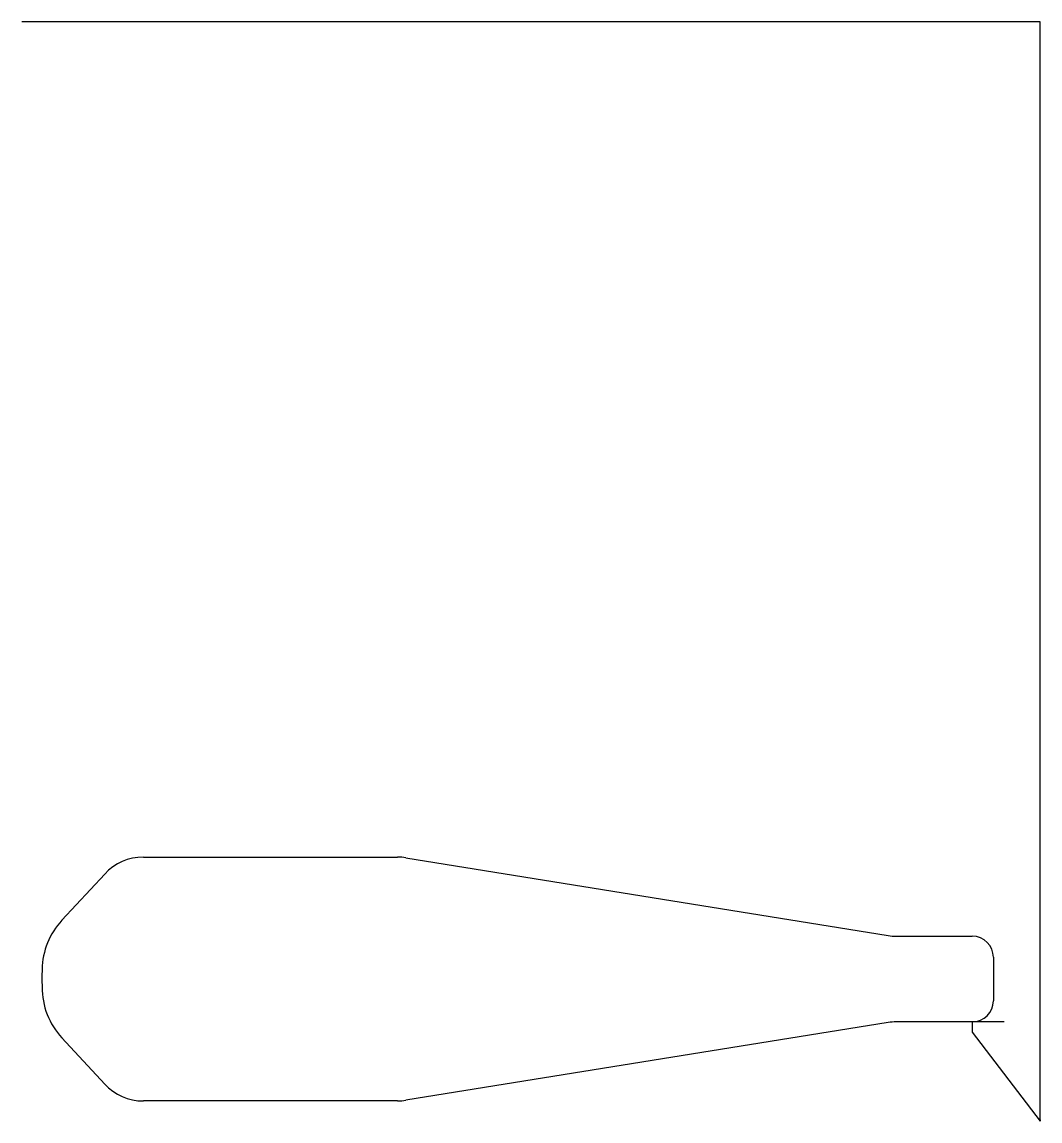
# Model space of a CAD drawing. Header units: metres. Extents: x 0 to 965, y 0 to 1042.
import ezdxf

# ---------------------------------------------------------------- set-up
doc = ezdxf.new("R2010")
doc.units = ezdxf.units.M

msp = doc.modelspace()

# ---------------------------------------------------------------- linework, layer by layer
at = {"layer": 'TOOL_0'}
for p, q in [((1, 1042.004), (0, 1042.004)), ((965.219, 1042.004), (1, 1042.004)), ((965.219, 0.999), (965.219, 1042.004)), ((115.118, 250.2), (355.994, 250.2)), ((364.051, 249.554), (821.14, 175.83)), ((37.906, 190.408), (78.432, 234.172)), ((829.006, 175.2), (901, 175.2)), ((921, 155.2), (921, 114)), ((901, 94.001), (829.006, 94.001)), ((931.253, 94.001), (901, 94.001)), ((901, 94), (901, 84.384)), ((821.14, 93.371), (364.051, 19.647)), ((901, 84.384), (965.219, -0.001)), ((78.432, 35.029), (37.906, 78.793)), ((355.994, 19.001), (115.119, 19.001)), ((965.219, -0.001), (965.219, 0.999)), ((965.219, 0.999), (965.219, -0.001)), ((965.219, -0.001), (965.219, 0.999)), ((965.219, -0.001), (965.219, -0.001))]:
    msp.add_line(p, q, dxfattribs=at)
for centre, radius, start, end in [((115.118, 200.2), 50, 90, 137.199671), ((355.994, 199.6), 50.6, 80.837761, 90), ((90.07, 142.14), 71.07, 137.221528, 178.638222), ((829.006, 224.6), 49.4, 260.837801, 270), ((901, 155.2), 20, 0, 90), ((738.31, 134.601), 719.349, 179.264975, 180.602719), ((90.001, 127.033), 71, 179.999193, 222.799705), ((901, 114), 20, 270, 0), ((829.006, 44.601), 49.4, 90, 99.162199), ((115.119, 69.001), 50, 222.799551, 270), ((355.994, 69.601), 50.6, 270, 279.162239)]:
    msp.add_arc(centre, radius, start, end, dxfattribs=at)

doc.saveas('drawing.dxf')
